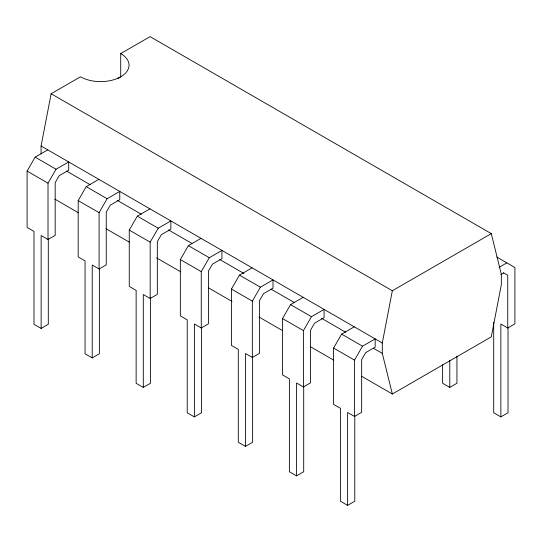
<?xml version="1.0" encoding="UTF-8"?>
<svg xmlns="http://www.w3.org/2000/svg" width="542" height="542" viewBox="0 0 542 542"><rect width="100%" height="100%" fill="white"/><g stroke="black" fill="none" stroke-linecap="round" stroke-linejoin="round"><path stroke-width="0.81" d="M41.077 153.969L41.077 146.001L51.131 93.752L80.494 76.801A28.441 16.423 0 0 0 120.717 76.801L120.717 53.583L150.073 36.632L491.289 233.629L501.343 274.266L501.343 284.625L491.289 336.873L392.347 394L361.595 376.243M392.347 394L382.293 353.357L382.293 343.005L392.347 290.756L491.289 233.629M48.299 239.002L48.299 324.285L41.138 328.425L33.977 324.285L33.977 231.4L27.1 227.43L27.1 171.096L35.142 157.16L47.771 149.87M48.014 239.503L48.014 183.169L56.056 169.239L68.692 161.943L68.692 170.215L59.193 175.696L55.176 182.661L55.176 235.37L48.014 239.503L41.138 235.533L41.138 328.425M99.376 268.493L99.376 353.777L92.215 357.916L85.06 353.777L85.06 260.892L78.184 256.922L78.184 200.587L86.225 186.651L98.854 179.361M99.098 268.995L99.098 212.66L107.14 198.731L119.768 191.434L119.768 199.707L110.277 205.181L106.252 212.152L106.252 264.862L99.098 268.995L92.215 265.024L92.215 357.916M150.459 297.985L150.459 383.269L143.298 387.401L136.137 383.269L136.137 290.383L129.26 286.413L129.26 230.079L137.302 216.143L149.938 208.853M150.175 298.486L150.175 242.152L158.223 228.223L170.852 220.926L170.852 229.198L161.36 234.672L157.336 241.644L157.336 294.353L150.175 298.486L143.298 294.516L143.298 387.401M201.536 327.476L201.536 412.76L194.382 416.893L187.22 412.76L187.22 319.875L180.344 315.905L180.344 259.571L188.386 245.634L201.014 238.345M201.258 327.978L201.258 271.644L209.3 257.707L221.929 250.418L221.929 258.683L212.437 264.164L208.419 271.135L208.419 323.845L201.258 327.978L194.382 324.008L194.382 416.893M252.619 356.968L252.619 442.252L245.458 446.384L238.297 442.252L238.297 349.366L231.42 345.396L231.42 289.062L239.469 275.126L252.098 267.836M252.335 357.469L252.335 301.135L260.384 287.199L273.012 279.909L273.012 288.175L263.52 293.656L259.496 300.627L259.496 353.337L252.335 357.469L245.458 353.499L245.458 446.384M303.703 386.46L303.703 471.743L296.542 475.876L289.381 471.743L289.381 378.858L282.504 374.888L282.504 318.554L290.546 304.618L303.174 297.328M303.418 386.961L303.418 330.627L311.46 316.691L324.089 309.401L324.089 317.666L314.597 323.147L310.58 330.112L310.58 382.828L303.418 386.961L296.542 382.991L296.542 475.876M354.78 415.951L354.78 501.235L347.618 505.368L340.464 501.235L340.464 408.35L333.581 404.379L333.581 348.045L341.629 334.109L354.258 326.819M354.502 416.452L354.502 360.118L362.544 346.182L375.172 338.892L375.172 347.158L365.681 352.639L361.656 359.603L361.656 412.32L354.502 416.452L347.618 412.482L347.618 505.368M117.79 78.495L120.717 76.801A28.441 16.423 0 0 0 120.717 53.583M499.135 267.321L506.858 262.863M500.801 274.631L503.721 272.944M508.023 327.476L508.023 412.76L500.862 416.893L500.862 324.008L507.739 327.978L514.9 323.845L514.9 267.511L496.757 257.037M442.624 364.691L442.624 383.269L449.785 387.401L456.94 383.269L456.94 356.25M503.416 272.768L507.739 275.268L507.739 327.978M51.131 93.752L392.347 290.756M41.077 146.001L382.293 343.005M500.862 416.893L493.701 412.76L493.701 322.409M66.707 171.157L90.135 184.687M117.228 200.323L141.394 214.28M168.481 229.916L191.915 243.446M219.74 259.51L243.9 273.459M270.993 289.103L294.428 302.632M321.514 318.269L345.681 332.226M373.506 348.289L382.293 353.357M35.142 157.16L56.056 169.239M86.225 186.651L107.14 198.731M137.302 216.143L158.223 228.223M188.386 245.634L209.3 257.707M239.469 275.126L260.384 287.199M290.546 304.618L311.46 316.691M341.629 334.109L362.544 346.182M27.1 171.096L48.014 183.169M78.184 200.587L99.098 212.66M129.26 230.079L150.175 242.152M180.344 259.571L201.258 271.644M231.42 289.062L252.335 301.135M282.504 318.554L303.418 330.627M333.581 348.045L354.502 360.118M54.796 199.11L78.224 212.64M106.049 228.704L129.477 242.233M156.57 257.877L180.737 271.827M208.562 287.89L231.99 301.42M259.083 317.056L282.511 330.586M310.336 346.65L333.77 360.179M449.785 360.383L449.785 387.401"/></g></svg>
